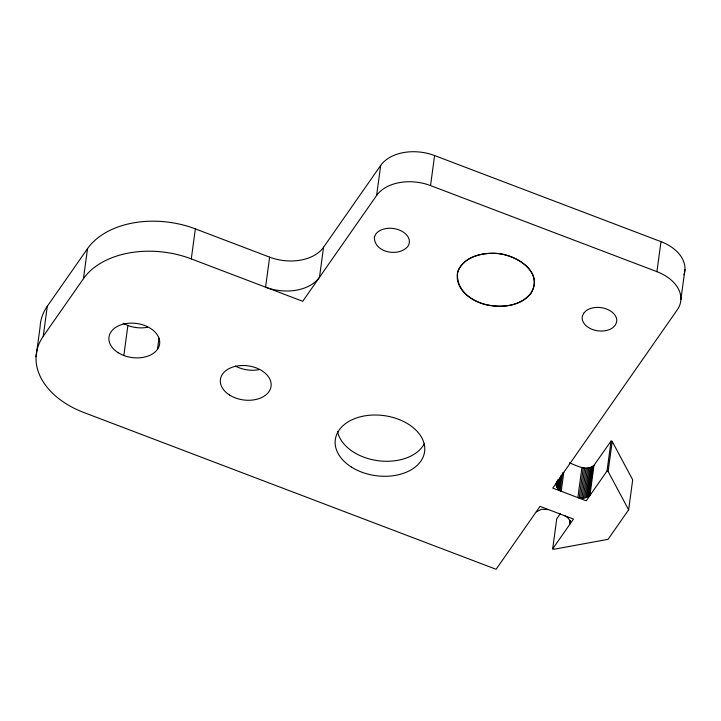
<?xml version="1.0" encoding="UTF-8"?>
<svg xmlns="http://www.w3.org/2000/svg" width="721" height="721" viewBox="0 0 721 721"><rect width="100%" height="100%" fill="white"/><g stroke="black" fill="none" stroke-linecap="round" stroke-linejoin="round"><path stroke-width="1.08" d="M36.05 356.814L40.115 326.793A81.915 55.138 7.7 0 1 47.298 306.263L87.511 248.673A81.924 55.138 7.7 0 1 195.355 228.872L269.636 257.145A40.962 27.569 7.7 0 0 323.549 247.249L380.679 165.442A40.962 27.569 7.7 0 1 434.601 155.556L660.986 241.643A40.962 27.551 7.7 0 1 683.923 274.836M569.437 462.819C576.53 465.532 586.831 471.678 593.987 465.342L611.075 441.027L612.201 441.45L632.696 479.807L628.631 509.828L608.028 539.344L553.8 549.285L552.674 548.861L573.474 519.084L540.038 506.367L496.093 569.293L83.978 412.565A81.915 55.138 7.7 0 1 43.242 336.283L47.289 306.263M43.233 336.274L83.447 278.694L87.511 248.673M123.832 355.507L127.887 325.486M157.475 349.334L158.981 338.212M83.447 278.685A81.924 55.138 7.7 0 1 191.29 258.893L195.346 228.89M269.636 257.145L265.571 287.165L302.721 301.297L376.623 195.463L380.679 165.442M323.549 247.249L319.493 277.27A40.962 27.569 7.7 0 1 265.58 287.165L191.281 258.911M376.623 195.463A40.962 27.569 7.7 0 1 430.536 185.576L434.601 155.556M611.075 441.027L607.01 471.047L586.218 500.825L561.217 491.253C557.856 489.784 555.188 486.08 556.513 482.313M556.261 485.485L556.711 482.151M556.486 486.432L557.243 480.871M556.891 487.36L557.946 479.582M557.468 488.261L558.667 479.366M558.198 489.117L559.703 477.996M559.081 489.91L561.037 475.454M560.091 490.622L562.497 472.832M552.674 548.861L556.738 518.841L560.496 513.424M563.777 472.354L561.217 491.253L552.782 488.117L677.298 309.805A40.962 27.551 7.7 0 0 656.912 271.682M570.05 521.139L569.599 524.482C571.194 520.932 568.157 517.336 565.039 515.939M569.914 523.581L570.347 520.436M581.919 467.559L577.863 497.58L581.973 498.157L585.93 497.625L589.931 495.363L593.987 465.342M579.206 497.896L583.271 467.875M580.585 498.085L584.65 468.064M581.973 498.157L586.038 468.136M583.343 498.103L587.399 468.082M584.668 497.923L588.724 467.902M585.93 497.625L589.985 467.605M587.101 497.211L591.166 467.19M588.174 496.697L592.238 466.667M589.12 496.075L593.185 466.054M628.631 509.828L608.136 471.471L612.201 441.45M660.986 241.643L656.921 271.664L430.536 185.576M680.885 299.539L684.95 269.519M556.215 484.539L556.657 482.719M536.334 511.829L541.588 509.269L548.402 509.612M607.01 471.047L608.136 471.471M147.345 327.325A25.559 17.205 7.7 0 1 123.12 323.215M258.785 369.702A25.559 17.205 7.7 0 1 235.461 366.097M424.453 443.514A45.053 30.327 7.7 0 1 377.642 460.647A45.053 30.327 7.7 0 1 337.545 431.383M374.397 237.083C373.911 252.756 398.947 257.307 407.843 246.375A17.692 11.906 7.7 0 0 398.992 229.9A17.692 11.906 7.7 0 0 375.713 234.208L374.397 237.083M457.484 272.736C455.185 306.957 512.216 317.168 531.125 293.249C544.779 269.771 511.64 252.314 491.911 253.287C478.438 253.359 461.936 258.515 457.484 272.736M458.43 269.906C452.418 287.427 470.218 300.549 485.224 304.406C500.608 308.029 520.652 306.885 530.827 293.132C544.625 271.493 514.56 253.972 496.282 253.477C482.322 252.476 465.306 256.397 458.43 269.906M583.686 313.238L582.388 316.077A17.394 11.707 7.7 0 0 592.338 329.434A17.394 11.707 7.7 0 0 612.85 327.667L615.229 325.225L616.536 322.386A17.394 11.707 7.7 0 0 606.586 309.039A17.394 11.707 7.7 0 0 586.074 310.796L583.686 313.238M118.19 352.713A25.559 17.205 7.7 0 0 159.395 345.152A25.559 17.205 7.7 0 0 125.301 323.693A25.559 17.205 7.7 0 0 118.19 352.713M229.629 395.09A25.559 17.205 7.7 0 0 270.835 387.528A25.559 17.205 7.7 0 0 236.74 366.061A25.559 17.205 7.7 0 0 229.629 395.09M351.56 467.145A45.053 30.327 7.7 0 0 424.191 453.815A45.053 30.327 7.7 0 0 364.105 415.981A45.053 30.327 7.7 0 0 351.56 467.145"/></g></svg>
